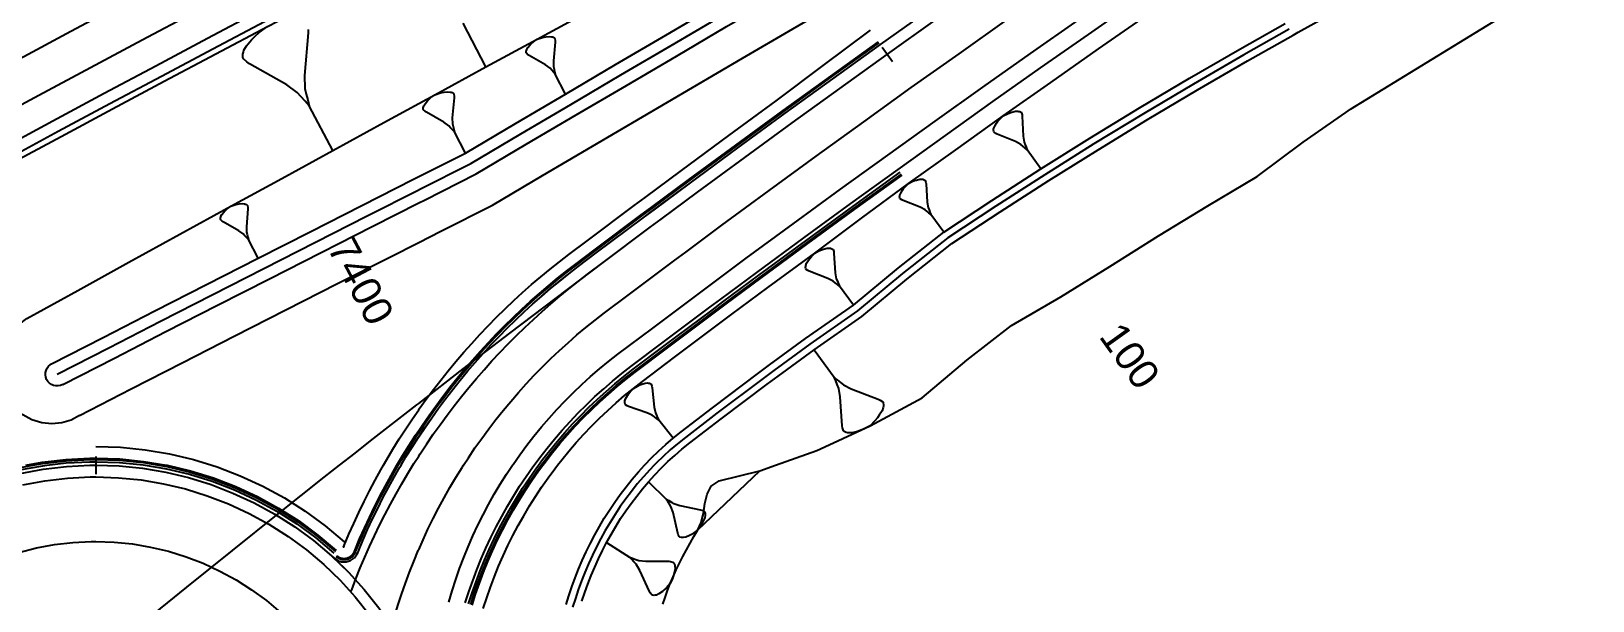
# Model space of a CAD drawing. Extents: x 387562 to 388546, y 804386 to 804945.
# Drawn here: x 388067 to 388200, y 804688.5 to 804737 of the extents above; entities that cross this region are included whole.
import ezdxf
from ezdxf.enums import TextEntityAlignment as Align

# ---------------------------------------------------------------- set-up
doc = ezdxf.new("R2010")
doc.units = 0
doc.layers.get('0').update_dxf_attribs({"linetype": 'CONTINUOUS'})
doc.styles.add('ARIAL', font='ARIAL.FON')

msp = doc.modelspace()

# ---------------------------------------------------------------- linework, layer by layer
at = {"color": 7}
for p, q in [((388086.4086, 804736.855), (388087.1128, 804737.3655)), ((388090.585, 804737.111), (388090.591, 804736.836)), ((388105.733, 804733.9247), (388103.788, 804737.6661)), ((388085.1209, 804735.3412), (388085.3325, 804735.731)), ((388085.3325, 804735.731), (388085.7617, 804736.2356)), ((388085.7617, 804736.2356), (388086.0307, 804736.5166)), ((388086.0307, 804736.5166), (388086.4086, 804736.855)), ((388090.591, 804736.836), (388090.285, 804733.1976)), ((388109.2035, 804735.4043), (388109.2981, 804735.5753)), ((388109.2981, 804735.5753), (388109.4889, 804735.7961)), ((388109.4889, 804735.7961), (388109.6085, 804735.9189)), ((388109.6085, 804735.9189), (388109.7761, 804736.0667)), ((388109.7761, 804736.0667), (388110.0882, 804736.2891)), ((388110.0882, 804736.2891), (388110.45, 804736.4153)), ((388110.45, 804736.4153), (388110.6675, 804736.4668)), ((388110.6675, 804736.4668), (388110.8368, 804736.4934)), ((388110.8368, 804736.4934), (388111.1273, 804736.5216)), ((388111.1273, 804736.5216), (388111.3215, 804736.5001)), ((388111.3215, 804736.5001), (388111.3945, 804736.4768)), ((388111.3945, 804736.4768), (388111.4676, 804736.4536)), ((388111.4676, 804736.4536), (388111.5655, 804736.3822)), ((388111.6187, 804736.0436), (388111.471, 804734.4417)), ((388111.5655, 804736.3822), (388111.5904, 804736.3341)), ((388111.5904, 804736.3341), (388111.617, 804736.1648)), ((388111.617, 804736.1648), (388111.6187, 804736.0436)), ((388085.0181, 804735.0088), (388085.0695, 804735.175)), ((388085.024, 804734.7338), (388085.0181, 804735.0088)), ((388085.0814, 804734.625), (388085.024, 804734.7338)), ((388085.0695, 804735.175), (388085.1209, 804735.3412)), ((388085.3624, 804734.356), (388085.0814, 804734.625)), ((388085.586, 804734.1958), (388085.3624, 804734.356)), ((388109.157, 804735.2582), (388109.1802, 804735.3313)), ((388109.1587, 804735.1371), (388109.157, 804735.2582)), ((388109.1836, 804735.0889), (388109.1587, 804735.1371)), ((388109.1802, 804735.3313), (388109.2035, 804735.4043)), ((388109.3064, 804734.9694), (388109.1836, 804735.0889)), ((388109.4043, 804734.898), (388109.3064, 804734.9694)), ((388110.7971, 804734.0931), (388109.4043, 804734.898)), ((388111.471, 804734.4417), (388111.4777, 804733.957)), ((388088.7618, 804732.394), (388085.586, 804734.1958)), ((388090.285, 804733.1976), (388090.309, 804732.0975)), ((388111.1889, 804733.8076), (388110.7971, 804734.0931)), ((388111.3366, 804733.6399), (388111.1889, 804733.8076)), ((388111.4844, 804733.4723), (388111.3366, 804733.6399)), ((388111.4777, 804733.957), (388111.5292, 804733.7395)), ((388111.6321, 804733.3046), (388111.4844, 804733.4723)), ((388111.5292, 804733.7395), (388111.5807, 804733.5221)), ((388111.5807, 804733.5221), (388111.6321, 804733.3046)), ((388112.5037, 804731.6198), (388111.6321, 804733.3046)), ((388089.6562, 804731.7532), (388088.7618, 804732.394)), ((388089.9945, 804731.3754), (388089.6562, 804731.7532)), ((388090.309, 804732.0975), (388090.4298, 804731.6049)), ((388090.4298, 804731.6049), (388090.5505, 804731.1123)), ((388101.3799, 804731.5571), (388101.7648, 804731.6931)), ((388101.7648, 804731.6931), (388101.9962, 804731.7488)), ((388101.9962, 804731.7488), (388102.1764, 804731.7778)), ((388102.1764, 804731.7778), (388102.4858, 804731.8092)), ((388102.4858, 804731.8092), (388102.6927, 804731.787)), ((388102.6927, 804731.787), (388102.7706, 804731.7626)), ((388102.7706, 804731.7626), (388102.8485, 804731.7381)), ((388102.8485, 804731.7381), (388102.9532, 804731.6625)), ((388102.9532, 804731.6625), (388102.9799, 804731.6114)), ((388102.9799, 804731.6114), (388103.0089, 804731.4311)), ((388090.3329, 804730.9975), (388089.9945, 804731.3754)), ((388090.6713, 804730.6197), (388090.3329, 804730.9975)), ((388090.5505, 804731.1123), (388090.6713, 804730.6197)), ((388092.6802, 804726.8116), (388090.6713, 804730.6197)), ((388100.3924, 804730.455), (388100.4168, 804730.5329)), ((388100.3947, 804730.3259), (388100.3924, 804730.455)), ((388100.4214, 804730.2748), (388100.3947, 804730.3259)), ((388100.4168, 804730.5329), (388100.4412, 804730.6108)), ((388100.5528, 804730.148), (388100.4214, 804730.2748)), ((388100.4412, 804730.6108), (388100.5413, 804730.7933)), ((388100.5413, 804730.7933), (388100.7437, 804731.0293)), ((388100.7437, 804731.0293), (388100.8705, 804731.1607)), ((388100.8705, 804731.1607), (388101.0484, 804731.3188)), ((388101.0484, 804731.3188), (388101.3799, 804731.5571)), ((388103.0112, 804731.302), (388102.8608, 804729.5951)), ((388103.0089, 804731.4311), (388103.0112, 804731.302)), ((388100.6574, 804730.0724), (388100.5528, 804730.148)), ((388102.1444, 804729.2208), (388100.6574, 804730.0724)), ((388102.563, 804728.9184), (388102.1444, 804729.2208)), ((388102.7211, 804728.7405), (388102.563, 804728.9184)), ((388102.8608, 804729.5951), (388102.87, 804729.0788)), ((388102.87, 804729.0788), (388102.9257, 804728.8474)), ((388102.8792, 804728.5625), (388102.7211, 804728.7405)), ((388103.0372, 804728.3846), (388102.8792, 804728.5625)), ((388102.9257, 804728.8474), (388102.9815, 804728.616)), ((388102.9815, 804728.616), (388103.0372, 804728.3846)), ((388103.9729, 804726.5936), (388103.0372, 804728.3846)), ((388084.5372, 804722.2292), (388084.6979, 804722.2564)), ((388084.6979, 804722.2564), (388084.9739, 804722.2866)), ((388084.9739, 804722.2866), (388085.1588, 804722.2683)), ((388085.1588, 804722.2683), (388085.2286, 804722.247)), ((388083.1145, 804721.0626), (388083.1358, 804721.1323)), ((388083.1175, 804720.9474), (388083.1145, 804721.0626)), ((388083.1417, 804720.9019), (388083.1175, 804720.9474)), ((388083.1358, 804721.1323), (388083.157, 804721.2021)), ((388083.157, 804721.2021), (388083.2451, 804721.3658)), ((388083.2451, 804721.3658), (388083.4241, 804721.5779)), ((388083.4241, 804721.5779), (388083.5363, 804721.6961)), ((388083.5363, 804721.6961), (388083.6941, 804721.8385)), ((388083.6941, 804721.8385), (388083.9883, 804722.0537)), ((388083.9883, 804722.0537), (388084.331, 804722.1778)), ((388084.331, 804722.1778), (388084.5372, 804722.2292)), ((388085.2286, 804722.247), (388085.2983, 804722.2258)), ((388085.2983, 804722.2258), (388085.3922, 804722.159)), ((388085.4467, 804721.8376), (388085.3245, 804720.3125)), ((388085.3922, 804722.159), (388085.4165, 804722.1135)), ((388085.4165, 804722.1135), (388085.4437, 804721.9528)), ((388085.4437, 804721.9528), (388085.4467, 804721.8376)), ((388083.2599, 804720.7896), (388083.1417, 804720.9019)), ((388083.3539, 804720.7229), (388083.2599, 804720.7896)), ((388084.6876, 804719.9732), (388083.3539, 804720.7229)), ((388085.0634, 804719.7062), (388084.6876, 804719.9732)), ((388085.2059, 804719.5485), (388085.0634, 804719.7062)), ((388085.3245, 804720.3125), (388085.3364, 804719.8516)), ((388085.3364, 804719.8516), (388085.3879, 804719.6454)), ((388085.3879, 804719.6454), (388085.4393, 804719.4392)), ((388085.3483, 804719.3907), (388085.2059, 804719.5485)), ((388085.4907, 804719.233), (388085.3483, 804719.3907)), ((388085.4393, 804719.4392), (388085.4907, 804719.233)), ((388086.3389, 804717.6406), (388085.4907, 804719.233))]:
    msp.add_line(p, q, dxfattribs=at)
at = {"color": 3}
for p, q in [((388139.4869, 804735.623), (388140.3589, 804734.4025)), ((388072.5, 804700.75), (388072.5, 804700)), ((388072.5, 804700), (388072.5, 804699.25))]:
    msp.add_line(p, q, dxfattribs=at)
at = {"color": 1}
for p, q in [((388149.0581, 804728.892), (388149.2249, 804729.1502)), ((388149.2249, 804729.1502), (388149.3317, 804729.2958)), ((388149.3317, 804729.2958), (388149.485, 804729.4744)), ((388149.485, 804729.4744), (388149.778, 804729.752)), ((388149.778, 804729.752), (388150.1371, 804729.9364)), ((388150.1371, 804729.9364), (388150.3564, 804730.0218)), ((388150.3564, 804730.0218), (388150.5292, 804730.0742)), ((388150.5292, 804730.0742), (388150.8281, 804730.1461)), ((388150.8281, 804730.1461), (388151.0338, 804730.1519)), ((388151.0338, 804730.1519), (388151.1134, 804730.1384)), ((388151.1134, 804730.1384), (388151.193, 804730.1248)), ((388151.193, 804730.1248), (388151.3055, 804730.0646)), ((388151.3055, 804730.0646), (388151.3385, 804730.0181)), ((388151.3385, 804730.0181), (388151.391, 804729.8453)), ((388151.391, 804729.8453), (388151.4104, 804729.7192)), ((388151.4104, 804729.7192), (388151.4902, 804728.0267)), ((388148.9572, 804728.5407), (388148.9707, 804728.6203)), ((388148.9766, 804728.4145), (388148.9572, 804728.5407)), ((388148.9707, 804728.6203), (388148.9843, 804728.6999)), ((388149.0096, 804728.368), (388148.9766, 804728.4145)), ((388148.9843, 804728.6999), (388149.0581, 804728.892)), ((388149.1552, 804728.2612), (388149.0096, 804728.368)), ((388149.2678, 804728.2011), (388149.1552, 804728.2612)), ((388150.8381, 804727.5646), (388149.2678, 804728.2011)), ((388151.4902, 804728.0267), (388151.5679, 804727.522)), ((388151.2884, 804727.324), (388150.8381, 804727.5646)), ((388151.467, 804727.1707), (388151.2884, 804727.324)), ((388151.6456, 804727.0174), (388151.467, 804727.1707)), ((388151.5679, 804727.522), (388151.6533, 804727.3027)), ((388151.8242, 804726.8641), (388151.6456, 804727.0174)), ((388151.6533, 804727.3027), (388151.7387, 804727.0834)), ((388151.7387, 804727.0834), (388151.8242, 804726.8641)), ((388152.9792, 804725.2338), (388151.8242, 804726.8641)), ((388141.3002, 804723.5582), (388141.4396, 804723.7249)), ((388141.4396, 804723.7249), (388141.7068, 804723.9847)), ((388141.7068, 804723.9847), (388142.036, 804724.1593)), ((388142.036, 804724.1593), (388142.2375, 804724.2408)), ((388142.2375, 804724.2408), (388142.3963, 804724.2913)), ((388142.3963, 804724.2913), (388142.6714, 804724.3612)), ((388142.6714, 804724.3612), (388142.8612, 804724.3691)), ((388142.8612, 804724.3691), (388142.9348, 804724.3575)), ((388142.9348, 804724.3575), (388143.0085, 804724.3459)), ((388143.0085, 804724.3459), (388143.1131, 804724.2918)), ((388143.1131, 804724.2918), (388143.1442, 804724.2492)), ((388143.1442, 804724.2492), (388143.1946, 804724.0903)), ((388143.1946, 804724.0903), (388143.2141, 804723.9741)), ((388143.2141, 804723.9741), (388143.3081, 804722.4126)), ((388140.9636, 804722.8567), (388140.9752, 804722.9303)), ((388140.983, 804722.7405), (388140.9636, 804722.8567)), ((388140.9752, 804722.9303), (388140.9867, 804723.0039)), ((388141.0141, 804722.6979), (388140.983, 804722.7405)), ((388140.9867, 804723.0039), (388141.0525, 804723.1822)), ((388141.1498, 804722.6011), (388141.0141, 804722.6979)), ((388141.0525, 804723.1822), (388141.2035, 804723.4226)), ((388141.2544, 804722.5469), (388141.1498, 804722.6011)), ((388141.2035, 804723.4226), (388141.3002, 804723.5582)), ((388142.7117, 804721.9783), (388141.2544, 804722.5469)), ((388143.3081, 804722.4126), (388143.3859, 804721.9477)), ((388143.1303, 804721.7616), (388142.7117, 804721.9783)), ((388143.297, 804721.6222), (388143.1303, 804721.7616)), ((388143.4637, 804721.4828), (388143.297, 804721.6222)), ((388143.3859, 804721.9477), (388143.4674, 804721.7463)), ((388143.6304, 804721.3434), (388143.4637, 804721.4828)), ((388143.4674, 804721.7463), (388143.5489, 804721.5449)), ((388143.5489, 804721.5449), (388143.6304, 804721.3434)), ((388144.7163, 804719.8524), (388143.6304, 804721.3434)), ((388133.7411, 804718.0725), (388134.0947, 804718.2636)), ((388134.0947, 804718.2636), (388134.3112, 804718.3533)), ((388134.3112, 804718.3533), (388134.4821, 804718.4091)), ((388134.4821, 804718.4091), (388134.7782, 804718.4869)), ((388134.7782, 804718.4869), (388134.9829, 804718.497)), ((388134.9829, 804718.497), (388135.0625, 804718.4852)), ((388135.0625, 804718.4852), (388135.142, 804718.4733)), ((388135.142, 804718.4733), (388135.2553, 804718.4158)), ((388135.2553, 804718.4158), (388135.2892, 804718.3701)), ((388135.2892, 804718.3701), (388135.345, 804718.1992)), ((388132.9492, 804716.8493), (388132.961, 804716.9288)), ((388132.961, 804716.9288), (388132.9729, 804717.0083)), ((388132.9729, 804717.0083), (388133.0422, 804717.2012)), ((388133.0422, 804717.2012), (388133.203, 804717.4617)), ((388133.203, 804717.4617), (388133.3062, 804717.6089)), ((388133.3062, 804717.6089), (388133.4551, 804717.7899)), ((388133.4551, 804717.7899), (388133.7411, 804718.0725)), ((388135.345, 804718.1992), (388135.367, 804718.074)), ((388135.367, 804718.074), (388135.4818, 804716.3906)), ((388132.9711, 804716.7241), (388132.9492, 804716.8493)), ((388133.005, 804716.6784), (388132.9711, 804716.7241)), ((388133.1522, 804716.5752), (388133.005, 804716.6784)), ((388133.2655, 804716.5177), (388133.1522, 804716.5752)), ((388134.8423, 804715.9169), (388133.2655, 804716.5177)), ((388135.2957, 804715.6868), (388134.8423, 804715.9169)), ((388135.4767, 804715.5379), (388135.2957, 804715.6868)), ((388135.4818, 804716.3906), (388135.5698, 804715.8898)), ((388135.5698, 804715.8898), (388135.6594, 804715.6732)), ((388135.6594, 804715.6732), (388135.7491, 804715.4566)), ((388135.6577, 804715.389), (388135.4767, 804715.5379)), ((388135.8387, 804715.2401), (388135.6577, 804715.389)), ((388135.7491, 804715.4566), (388135.8387, 804715.2401)), ((388137.0229, 804713.6411), (388135.8387, 804715.2401)), ((388133.6701, 804709.8235), (388135.3929, 804707.4922)), ((388118.0138, 804706.2582), (388118.2857, 804706.5462)), ((388118.2857, 804706.5462), (388118.6274, 804706.7465)), ((388118.6274, 804706.7465), (388118.8376, 804706.8422)), ((388118.8376, 804706.8422), (388119.004, 804706.903)), ((388119.004, 804706.903), (388119.2929, 804706.9898)), ((388119.2929, 804706.9898), (388119.4941, 804707.0068)), ((388119.4941, 804707.0068), (388119.5728, 804706.9978)), ((388119.5728, 804706.9978), (388119.6515, 804706.9889)), ((388119.6515, 804706.9889), (388119.7651, 804706.9361)), ((388119.7651, 804706.9361), (388119.8, 804706.8923)), ((388119.8, 804706.8923), (388119.8608, 804706.7259)), ((388119.8608, 804706.7259), (388119.8868, 804706.6034)), ((388119.8868, 804706.6034), (388120.0576, 804704.9496)), ((388135.3929, 804707.4922), (388135.6564, 804707.275)), ((388135.5231, 804707.1766), (388135.3929, 804707.4922)), ((388135.6534, 804706.8609), (388135.5231, 804707.1766)), ((388135.7837, 804706.5453), (388135.6534, 804706.8609)), ((388135.6564, 804707.275), (388135.9199, 804707.0578)), ((388135.9111, 804705.8156), (388135.7837, 804706.5453)), ((388135.9199, 804707.0578), (388136.1833, 804706.8406)), ((388136.1833, 804706.8406), (388136.8435, 804706.5047)), ((388136.8435, 804706.5047), (388139.1398, 804705.627)), ((388117.5478, 804705.3146), (388117.5568, 804705.3933)), ((388117.5738, 804705.192), (388117.5478, 804705.3146)), ((388117.5568, 804705.3933), (388117.5657, 804705.472)), ((388117.5657, 804705.472), (388117.6274, 804705.6643)), ((388117.6086, 804705.1482), (388117.5738, 804705.192)), ((388117.7571, 804705.0516), (388117.6086, 804705.1482)), ((388117.6274, 804705.6643), (388117.7768, 804705.9263)), ((388117.8707, 804704.9988), (388117.7571, 804705.0516)), ((388117.7768, 804705.9263), (388117.8734, 804706.0748)), ((388119.444, 804704.4612), (388117.8707, 804704.9988)), ((388117.8734, 804706.0748), (388118.0138, 804706.2582)), ((388136.0759, 804703.3628), (388135.9111, 804705.8156)), ((388139.1398, 804705.627), (388139.3049, 804705.543)), ((388139.3049, 804705.543), (388139.5191, 804705.3924)), ((388139.5191, 804705.3924), (388139.5684, 804705.3258)), ((388139.5828, 804705.0276), (388139.5654, 804704.9117)), ((388139.5684, 804705.3258), (388139.6002, 804705.1434)), ((388139.6002, 804705.1434), (388139.5828, 804705.0276)), ((388119.8984, 804704.2502), (388119.444, 804704.4612)), ((388120.0817, 804704.1097), (388119.8984, 804704.2502)), ((388120.0576, 804704.9496), (388120.1613, 804704.4594)), ((388120.2651, 804703.9693), (388120.0817, 804704.1097)), ((388120.1613, 804704.4594), (388120.257, 804704.2493)), ((388120.257, 804704.2493), (388120.3527, 804704.0391)), ((388120.4484, 804703.8289), (388120.2651, 804703.9693)), ((388120.3527, 804704.0391), (388120.4484, 804703.8289)), ((388121.6693, 804702.2949), (388120.4484, 804703.8289)), ((388138.8616, 804703.7738), (388138.4446, 804703.3626)), ((388139.0789, 804704.0373), (388138.8616, 804703.7738)), ((388139.2295, 804704.2515), (388139.0789, 804704.0373)), ((388139.464, 804704.6309), (388139.2295, 804704.2515)), ((388139.5654, 804704.9117), (388139.464, 804704.6309)), ((388136.1077, 804703.1804), (388136.0759, 804703.3628)), ((388136.1888, 804702.9314), (388136.1077, 804703.1804)), ((388136.238, 804702.8647), (388136.1888, 804702.9314)), ((388136.4031, 804702.7808), (388136.238, 804702.8647)), ((388136.5189, 804702.7634), (388136.4031, 804702.7808)), ((388136.6347, 804702.746), (388136.5189, 804702.7634)), ((388136.933, 804702.7604), (388136.6347, 804702.746)), ((388137.3645, 804702.8733), (388136.933, 804702.7604)), ((388137.6135, 804702.9544), (388137.3645, 804702.8733)), ((388137.9292, 804703.0847), (388137.6135, 804702.9544)), ((388138.4446, 804703.3626), (388137.9292, 804703.0847)), ((388119.5746, 804698.5953), (388121.0908, 804697.1145)), ((388123.7766, 804694.4913), (388129.0675, 804699.5246)), ((388121.2217, 804696.9019), (388121.0908, 804697.1145)), ((388121.0908, 804697.1145), (388121.3064, 804696.9885)), ((388121.3064, 804696.9885), (388121.5219, 804696.8626)), ((388121.3527, 804696.6893), (388121.2217, 804696.9019)), ((388121.4837, 804696.4768), (388121.3527, 804696.6893)), ((388121.661, 804695.965), (388121.4837, 804696.4768)), ((388121.5219, 804696.8626), (388121.7375, 804696.7367)), ((388122.067, 804694.2142), (388121.661, 804695.965)), ((388121.7375, 804696.7367), (388122.2533, 804696.5715)), ((388122.2533, 804696.5715), (388124.0133, 804696.2069)), ((388124.0133, 804696.2069), (388124.1422, 804696.1656)), ((388124.1422, 804696.1656), (388124.3145, 804696.082)), ((388124.3145, 804696.082), (388124.3578, 804696.0397)), ((388124.3578, 804696.0397), (388124.4021, 804695.9117)), ((388124.4041, 804695.7405), (388124.3638, 804695.5259)), ((388124.4021, 804695.9117), (388124.4031, 804695.8261)), ((388124.4031, 804695.8261), (388124.4041, 804695.7405)), ((388123.7766, 804694.4913), (388123.4371, 804694.2304)), ((388124.0294, 804694.8368), (388123.7766, 804694.4913)), ((388124.1553, 804695.0524), (388124.0294, 804694.8368)), ((388124.2389, 804695.2247), (388124.1553, 804695.0524)), ((388124.3638, 804695.5259), (388124.2389, 804695.2247)), ((388116.008, 804693.4199), (388117.963, 804692.1569)), ((388122.1114, 804694.0863), (388122.067, 804694.2142)), ((388122.199, 804693.916), (388122.1114, 804694.0863)), ((388122.2423, 804693.8737), (388122.199, 804693.916)), ((388122.3713, 804693.8324), (388122.2423, 804693.8737)), ((388122.4569, 804693.8334), (388122.3713, 804693.8324)), ((388122.5425, 804693.8344), (388122.4569, 804693.8334)), ((388122.7561, 804693.8798), (388122.5425, 804693.8344)), ((388123.0543, 804694.0117), (388122.7561, 804693.8798)), ((388123.2245, 804694.0994), (388123.0543, 804694.0117)), ((388123.4371, 804694.2304), (388123.2245, 804694.0994)), ((388117.963, 804692.1569), (388118.2225, 804692.0684)), ((388118.1503, 804691.9567), (388117.963, 804692.1569)), ((388118.3377, 804691.7565), (388118.1503, 804691.9567)), ((388118.2225, 804692.0684), (388118.482, 804691.9799)), ((388118.525, 804691.5563), (388118.3377, 804691.7565)), ((388118.482, 804691.9799), (388118.7415, 804691.8914)), ((388118.7415, 804691.8914), (388119.3327, 804691.8261)), ((388119.3327, 804691.8261), (388121.3065, 804691.8177)), ((388121.3065, 804691.8177), (388121.4543, 804691.8013)), ((388121.4543, 804691.8013), (388121.658, 804691.7489)), ((388121.658, 804691.7489), (388121.7139, 804691.7129)), ((388121.7139, 804691.7129), (388121.7895, 804691.5848)), ((388118.8275, 804691.0441), (388118.525, 804691.5563)), ((388119.6465, 804689.2483), (388118.8275, 804691.0441)), ((388121.6229, 804690.3466), (388121.4261, 804689.9195)), ((388121.7114, 804690.6061), (388121.6229, 804690.3466)), ((388121.7638, 804690.8097), (388121.7114, 804690.6061)), ((388121.8325, 804691.1612), (388121.7638, 804690.8097)), ((388121.7895, 804691.5848), (388121.8093, 804691.4929)), ((388121.8093, 804691.4929), (388121.829, 804691.4009)), ((388121.829, 804691.4009), (388121.8325, 804691.1612)), ((388119.7222, 804689.1202), (388119.6465, 804689.2483)), ((388119.8537, 804688.9561), (388119.7222, 804689.1202)), ((388120.4612, 804689.0386), (388120.2412, 804688.9432)), ((388120.7533, 804689.2457), (388120.4612, 804689.0386)), ((388120.9174, 804689.3772), (388120.7533, 804689.2457)), ((388121.1176, 804689.5646), (388120.9174, 804689.3772)), ((388121.4261, 804689.9195), (388121.1176, 804689.5646)), ((388119.9095, 804688.92), (388119.8537, 804688.9561)), ((388120.0573, 804688.9037), (388119.9095, 804688.92)), ((388120.1493, 804688.9235), (388120.0573, 804688.9037)), ((388120.2412, 804688.9432), (388120.1493, 804688.9235))]:
    msp.add_line(p, q, dxfattribs=at)
at = {"color": 7, "linetype": 'CONTINUOUS'}
for points in [[(388100, 804730.8051), (388101.3799, 804731.5571), (388105.733, 804733.9247), (388110.0882, 804736.2891), (388114.4453, 804738.6506), (388118.8046, 804741.0089), (388123.1658, 804743.3642), (388127.5292, 804745.7164), (388131.8946, 804748.0656), (388136.2065, 804750.5227), (388140.5209, 804752.977), (388144.8379, 804755.4284), (388149.1575, 804757.8771), (388153.4797, 804760.323), (388157.8046, 804762.766), (388162.1321, 804765.2063), (388166.4623, 804767.6439), (388170.7952, 804770.0786)], [(388100, 804724.5821), (388103.9729, 804726.5936), (388108.237, 804729.1081), (388112.5037, 804731.6198), (388116.7731, 804734.1288), (388121.0451, 804736.6351), (388125.3198, 804739.1386), (388129.5971, 804741.6395), (388133.8772, 804744.1376), (388138.1114, 804746.7297), (388142.3486, 804749.3193), (388146.5891, 804751.9064), (388150.8327, 804754.491), (388155.0794, 804757.0731), (388159.3293, 804759.6527), (388163.5825, 804762.2298), (388167.8389, 804764.8044), (388172.0985, 804767.3765)], [(388100, 804723.4613), (388100.027, 804723.475), (388104.4359, 804725.7073), (388108.6983, 804728.2208), (388112.9632, 804730.7316), (388117.2308, 804733.2397), (388121.501, 804735.7451), (388125.7739, 804738.2477), (388130.0495, 804740.7476), (388134.3278, 804743.2448), (388138.5602, 804745.8361), (388142.7957, 804748.4248), (388147.0343, 804751.011), (388151.2761, 804753.5947), (388155.521, 804756.1759), (388159.7692, 804758.7546), (388164.0205, 804761.3308), (388168.2751, 804763.9046), (388172.5329, 804766.4758)], [(388034.4975, 804717.3831), (388035.3209, 804717.8411), (388039.6872, 804720.2629), (388044.0584, 804722.676), (388048.4344, 804725.0804), (388052.8151, 804727.476), (388057.2007, 804729.8628), (388061.591, 804732.2409), (388065.9861, 804734.6101), (388070.3859, 804736.9706), (388074.7904, 804739.3223), (388079.1996, 804741.6651), (388083.6135, 804743.9992), (388088.032, 804746.3244), (388092.4552, 804748.6407), (388096.883, 804750.9482), (388100, 804752.5647)], [(388037.8766, 804715.2572), (388041.3818, 804717.2005), (388045.7469, 804719.6102), (388050.1167, 804722.0112), (388054.4913, 804724.4035), (388058.8707, 804726.7869), (388063.2549, 804729.1617), (388067.6438, 804731.5276), (388072.0374, 804733.8848), (388076.4358, 804736.2331), (388080.8388, 804738.5727), (388085.2465, 804740.9035), (388089.6588, 804743.2254), (388094.0758, 804745.5385), (388098.4974, 804747.8428), (388100, 804748.622)], [(388100, 804700.7692), (388100.1317, 804700.9762), (388100.6825, 804701.8108), (388101.2472, 804702.6361), (388101.8255, 804703.4519), (388102.4174, 804704.2579), (388103.0226, 804705.054), (388103.641, 804705.8399), (388104.2723, 804706.6153), (388104.9166, 804707.3801), (388105.5735, 804708.1341), (388106.2428, 804708.877), (388106.9245, 804709.6087), (388107.6182, 804710.3289), (388108.3239, 804711.0374), (388109.0412, 804711.7341), (388109.7701, 804712.4187), (388110.5103, 804713.0911), (388111.2616, 804713.7511), (388112.0238, 804714.3984), (388112.7966, 804715.033), (388113.58, 804715.6545), (388114.3736, 804716.263), (388115.7255, 804717.2803), (388119.7287, 804720.276), (388120.654, 804720.9648), (388123.7439, 804723.2556), (388127.771, 804726.2191), (388131.8099, 804729.1665), (388135.8605, 804732.0978), (388139.9229, 804735.0128), (388143.9969, 804737.9115)], [(388103.8183, 804700), (388104.2331, 804700.641), (388104.7931, 804701.4695), (388105.3695, 804702.2866), (388105.9622, 804703.0921), (388106.5708, 804703.8855), (388107.1952, 804704.6666), (388107.8351, 804705.435), (388108.4902, 804706.1905), (388109.1603, 804706.9328), (388109.8451, 804707.6615), (388110.5444, 804708.3763), (388111.2578, 804709.0771), (388111.9851, 804709.7634), (388112.7259, 804710.435), (388113.4801, 804711.0917), (388114.2472, 804711.7332), (388115.027, 804712.3592), (388115.8191, 804712.9695), (388117.828, 804714.4822), (388121.8201, 804717.4695), (388122.7428, 804718.1564), (388125.824, 804720.4408), (388129.8398, 804723.396), (388133.8674, 804726.3352), (388137.9067, 804729.2582), (388141.9577, 804732.165), (388146.0203, 804735.0557), (388150.0944, 804737.93)], [(388107.9886, 804700), (388108.0369, 804700.0729), (388108.6105, 804700.892), (388109.2044, 804701.6965), (388109.8182, 804702.4859), (388110.4515, 804703.2598), (388111.104, 804704.0175), (388111.7753, 804704.7588), (388112.4648, 804705.483), (388113.1722, 804706.1897), (388113.8971, 804706.8785), (388114.639, 804707.549), (388115.3974, 804708.2008), (388116.1719, 804708.8334), (388116.9619, 804709.4464), (388119.9306, 804711.6841), (388123.9114, 804714.663), (388124.8315, 804715.348), (388127.9041, 804717.626), (388131.9087, 804720.5729), (388135.9249, 804723.5038), (388139.9529, 804726.4186), (388143.9925, 804729.3173), (388148.0437, 804732.1998), (388152.1064, 804735.0661), (388156.1805, 804737.9161)], [(388174.1494, 804737.1333), (388170.2665, 804734.9452), (388165.9849, 804732.4691), (388161.734, 804729.9433), (388157.5143, 804727.3682), (388153.3261, 804724.7442), (388149.1699, 804722.0715), (388145.0696, 804719.3674), (388141.2184, 804716.3202), (388137.38, 804713.159), (388133.3135, 804710.306), (388130.2479, 804708.0656), (388129.3322, 804707.3887), (388125.3893, 804704.4196), (388122.7314, 804702.374), (388122.0429, 804701.8255), (388121.4272, 804701.3002), (388120.8293, 804700.7556), (388120.2494, 804700.1925), (388120.0633, 804700)], [(388100, 804702.9589), (388100.2894, 804703.3923), (388100.8618, 804704.2186), (388101.4484, 804705.0349), (388102.0489, 804705.8409), (388102.6633, 804706.6365), (388103.2913, 804707.4213), (388103.9328, 804708.1952), (388104.5875, 804708.9579), (388105.2552, 804709.7093), (388105.9358, 804710.449), (388106.6291, 804711.1769), (388107.3347, 804711.8927), (388108.0527, 804712.5962), (388108.7826, 804713.2872), (388109.5244, 804713.9656), (388110.2777, 804714.6311), (388111.0424, 804715.2835), (388111.8183, 804715.9226), (388112.605, 804716.5482), (388113.4011, 804717.1592), (388114.9439, 804718.3204), (388118.9513, 804721.3192), (388119.8776, 804722.0087), (388122.9707, 804724.3019), (388127.002, 804727.2685), (388131.0451, 804730.219), (388135.1, 804733.1533), (388139.1665, 804736.0713)], [(388100, 804702.7788), (388100.3721, 804703.3361), (388100.9435, 804704.1609), (388101.5291, 804704.9758), (388102.1286, 804705.7805), (388102.7419, 804706.5747), (388103.3689, 804707.3582), (388104.0092, 804708.1307), (388104.6628, 804708.8922), (388105.3294, 804709.6422), (388106.0088, 804710.3807), (388106.7009, 804711.1073), (388107.4053, 804711.8218), (388108.122, 804712.5242), (388108.8507, 804713.214), (388109.5912, 804713.8912), (388110.3433, 804714.5556), (388111.1067, 804715.2068), (388111.8812, 804715.8448), (388112.6666, 804716.4694), (388113.4618, 804717.0797), (388115.004, 804718.2404), (388119.0111, 804721.239), (388119.9372, 804721.9285), (388123.0301, 804724.2215), (388127.0611, 804727.1879), (388131.1039, 804730.1381), (388135.1584, 804733.0721), (388139.2247, 804735.9899)], [(388066.6277, 804712.5004), (388070.965, 804714.8934), (388075.3042, 804717.2833), (388079.6453, 804719.67), (388083.9883, 804722.0537), (388088.3333, 804724.4342), (388092.6802, 804726.8116), (388097.029, 804729.1859), (388100, 804730.8051)], [(388068.7272, 804708.6336), (388073.128, 804710.8904), (388077.5303, 804713.1439), (388081.9339, 804715.3939), (388086.3389, 804717.6406), (388090.7452, 804719.8839), (388095.153, 804722.1238), (388099.5622, 804724.3604), (388100, 804724.5821)], [(388110.4401, 804700), (388110.7109, 804700.3667), (388111.3174, 804701.1464), (388111.9431, 804701.9106), (388112.5878, 804702.6589), (388113.2509, 804703.3909), (388113.9322, 804704.1061), (388114.6311, 804704.804), (388115.3473, 804705.4843), (388116.0802, 804706.1464), (388116.8294, 804706.79), (388117.5945, 804707.4147), (388118.3787, 804708.0228), (388121.1261, 804710.0932), (388125.1005, 804713.0674), (388126.0191, 804713.7513), (388129.0868, 804716.0256), (388133.0849, 804718.9678), (388137.0948, 804721.894), (388141.1163, 804724.8041)], [(388110.5768, 804700), (388110.7986, 804700.3003), (388111.4034, 804701.0777), (388112.0274, 804701.8398), (388112.6702, 804702.5861), (388113.3315, 804703.3161), (388114.0109, 804704.0293), (388114.7079, 804704.7252), (388115.422, 804705.4036), (388116.1529, 804706.0639), (388116.9001, 804706.7057), (388117.663, 804707.3286), (388118.4458, 804707.9357), (388121.1921, 804710.0053), (388125.1662, 804712.9792), (388126.0848, 804713.663), (388129.1522, 804715.9371), (388133.15, 804718.8791), (388137.1595, 804721.805), (388141.1806, 804724.7149)], [(388069.2043, 804707.7547), (388073.6034, 804710.0107), (388078.0039, 804712.2632), (388082.4058, 804714.5123), (388086.809, 804716.758), (388091.2136, 804719.0004), (388095.6196, 804721.2394), (388100, 804723.4613)], [(388098.1492, 804700), (388098.6587, 804700.8561), (388099.1877, 804701.7108), (388099.7313, 804702.5563), (388100, 804702.9589)], [(388098.2655, 804700), (388098.7442, 804700.8042), (388099.2722, 804701.6575), (388099.8149, 804702.5015), (388100, 804702.7788)], [(388072.5, 804701.6), (388074.6051, 804701.5298), (388076.7009, 804701.3195), (388078.778, 804700.9701), (388080.8271, 804700.4831), (388082.3888, 804700)], [(388065.9498, 804699.7781), (388067.1476, 804700)], [(388066.5441, 804700), (388067.9317, 804700.2571), (388069.9575, 804700.4942), (388071.9946, 804700.5958), (388072.5, 804700.6)], [(388067.1476, 804700), (388067.9481, 804700.1483), (388069.9666, 804700.3846), (388071.9964, 804700.4858), (388072.5, 804700.49)], [(388072.5, 804700.6), (388074.5385, 804700.532), (388076.5679, 804700.3284), (388078.5201, 804700)], [(388072.5, 804700.49), (388074.5312, 804700.4223), (388076.5533, 804700.2194), (388077.8574, 804700)], [(388077.8574, 804700), (388078.5574, 804699.8822), (388080.5346, 804699.4123), (388082.4762, 804698.8117), (388084.3734, 804698.0831), (388086.2178, 804697.2298), (388088.0013, 804696.2555), (388089.7159, 804695.1645), (388091.3541, 804693.9617), (388092.9085, 804692.6525)], [(388078.5201, 804700), (388078.5793, 804699.99), (388080.5636, 804699.5184), (388082.5122, 804698.9157), (388084.4162, 804698.1845), (388086.2673, 804697.328), (388088.0572, 804696.3502), (388089.7781, 804695.2553), (388091.4221, 804694.0482), (388092.9821, 804692.7342)], [(388082.3888, 804700), (388082.8394, 804699.8606), (388084.8056, 804699.1055), (388086.7172, 804698.2211), (388088.5656, 804697.2113), (388090.3427, 804696.0806), (388092.0405, 804694.834), (388093.6515, 804693.4771)], [(388092.9365, 804692.2363), (388093.0049, 804692.1786), (388093.0733, 804692.13), (388093.1453, 804692.087), (388093.2206, 804692.0499), (388093.2986, 804692.0189), (388093.3788, 804691.9943), (388093.4607, 804691.9762), (388093.5438, 804691.9646), (388093.6275, 804691.9598), (388093.7114, 804691.9616), (388093.7949, 804691.9702), (388093.8774, 804691.9854), (388093.9584, 804692.0071), (388094.0374, 804692.0353), (388094.114, 804692.0696), (388094.1875, 804692.11), (388094.2576, 804692.1562), (388094.3238, 804692.2077), (388094.3856, 804692.2644), (388094.4427, 804692.3259), (388094.4947, 804692.3917), (388094.5413, 804692.4615), (388094.5822, 804692.5348), (388094.617, 804692.6111), (388094.6748, 804692.7519), (388095.0646, 804693.6766), (388095.4703, 804694.5944), (388095.8918, 804695.505), (388096.3289, 804696.4083), (388096.7815, 804697.3038), (388097.2494, 804698.1915), (388097.7327, 804699.0709), (388098.231, 804699.9419), (388098.2655, 804700)], [(388093.0041, 804692.3099), (388093.066, 804692.2577), (388093.1279, 804692.2137), (388093.1931, 804692.1748), (388093.2612, 804692.1413), (388093.3317, 804692.1133), (388093.4043, 804692.091), (388093.4784, 804692.0746), (388093.5535, 804692.0642), (388093.6293, 804692.0598), (388093.7052, 804692.0615), (388093.7807, 804692.0692), (388093.8553, 804692.0829), (388093.9287, 804692.1026), (388094.0002, 804692.1281), (388094.0694, 804692.1592), (388094.1359, 804692.1957), (388094.1993, 804692.2374), (388094.2592, 804692.2841), (388094.3151, 804692.3354), (388094.3668, 804692.391), (388094.4138, 804692.4505), (388094.456, 804692.5137), (388094.493, 804692.5799), (388094.5245, 804692.649), (388094.5823, 804692.79), (388094.9728, 804693.7162), (388095.3792, 804694.6356), (388095.8014, 804695.5478), (388096.2392, 804696.4526), (388096.6926, 804697.3497), (388097.1614, 804698.2389), (388097.6454, 804699.1198), (388098.1446, 804699.9923), (388098.1492, 804700)], [(388094.2266, 804689.2082), (388094.294, 804689.3891), (388094.6525, 804690.3226), (388095.0266, 804691.25), (388095.416, 804692.171), (388095.8207, 804693.0855), (388096.2406, 804693.993), (388096.6756, 804694.8934), (388097.1256, 804695.7865), (388097.5903, 804696.6719), (388098.0697, 804697.5495), (388098.5637, 804698.4189), (388099.0722, 804699.28), (388099.5136, 804700)], [(388099.5136, 804700), (388099.5949, 804700.1325), (388100, 804700.7692)], [(388100, 804692.8005), (388100.3713, 804693.6446), (388100.7921, 804694.5517), (388101.231, 804695.4503), (388101.6877, 804696.3398), (388102.1622, 804697.2201), (388102.6542, 804698.0907), (388103.1635, 804698.9513), (388103.6898, 804699.8015), (388103.8183, 804700)], [(388102.5723, 804688.3402), (388102.8543, 804689.2996), (388103.1602, 804690.2516), (388103.4898, 804691.1957), (388103.8429, 804692.1313), (388104.2192, 804693.0577), (388104.6187, 804693.9745), (388105.0409, 804694.881), (388105.4856, 804695.7766), (388105.9526, 804696.6608), (388106.4415, 804697.5331), (388106.9521, 804698.3929), (388107.484, 804699.2397), (388107.9886, 804700)], [(388104.436, 804688.123), (388104.7383, 804689.0634), (388105.0641, 804689.9958), (388105.413, 804690.9198), (388105.785, 804691.8349), (388106.1797, 804692.7403), (388106.5969, 804693.6356), (388107.0364, 804694.5201), (388107.4979, 804695.3934), (388107.981, 804696.2549), (388108.4855, 804697.1041), (388109.0111, 804697.9404), (388109.5574, 804698.7632), (388110.1242, 804699.5722), (388110.4401, 804700)], [(388104.5411, 804688.0907), (388104.8426, 804689.0284), (388105.1675, 804689.9582), (388105.5155, 804690.8797), (388105.8864, 804691.7922), (388106.28, 804692.6951), (388106.6961, 804693.5878), (388107.1343, 804694.47), (388107.5945, 804695.3408), (388108.0763, 804696.1999), (388108.5794, 804697.0467), (388109.1035, 804697.8807), (388109.6483, 804698.7013), (388110.2135, 804699.508), (388110.5768, 804700)], [(388120.0633, 804700), (388119.688, 804699.6118), (388119.1454, 804699.0145), (388118.6218, 804698.4015), (388118.1175, 804697.7737), (388117.6327, 804697.1319), (388117.1675, 804696.4772), (388116.722, 804695.8104), (388116.2962, 804695.1322), (388115.8903, 804694.4437), (388115.504, 804693.7455), (388115.1375, 804693.0385), (388114.7904, 804692.3235), (388114.4628, 804691.6011), (388114.1544, 804690.8721), (388113.8649, 804690.1372), (388113.5942, 804689.3971), (388113.342, 804688.6522), (388113.108, 804687.9033)], [(388066.2699, 804698.3229), (388068.1705, 804698.675), (388070.0904, 804698.8997), (388072.021, 804698.996), (388072.5, 804699)], [(388072.5, 804699), (388074.4319, 804698.9356), (388076.3552, 804698.7426), (388078.2614, 804698.4219), (388080.142, 804697.975), (388081.9886, 804697.4038), (388083.7931, 804696.7108), (388085.5474, 804695.8991), (388087.2438, 804694.9724), (388088.8746, 804693.9347), (388090.4327, 804692.7907), (388091.9111, 804691.5455), (388093.3033, 804690.2045), (388094.6031, 804688.7738), (388095.8046, 804687.2596), (388096.9027, 804685.6688), (388097.8923, 804684.0083), (388098.7691, 804682.2856), (388099.5291, 804680.5084), (388100, 804679.1664)], [(388065.9337, 804692.564), (388067.4515, 804692.9513), (388068.9916, 804693.2366), (388070.5474, 804693.4187), (388072.1118, 804693.4968), (388072.5, 804693.5)], [(388072.5, 804693.5), (388074.0655, 804693.4478), (388075.6241, 804693.2914), (388077.1687, 804693.0316), (388078.6927, 804692.6694), (388080.1891, 804692.2065), (388081.6513, 804691.6449), (388083.0729, 804690.9872), (388084.4476, 804690.2363), (388085.7691, 804689.3954), (388087.0317, 804688.4684), (388088.2297, 804687.4593)], [(388097.3649, 804684.9243), (388097.4218, 804685.1545), (388097.6734, 804686.1223), (388097.9443, 804687.0849), (388098.2344, 804688.0419), (388098.5436, 804688.9928), (388098.8718, 804689.9375), (388099.2188, 804690.8753), (388099.5845, 804691.806), (388099.9687, 804692.7293), (388100, 804692.8005)]]:
    msp.add_lwpolyline(points, dxfattribs=at)
at = {"color": 1, "linetype": 'CONTINUOUS'}
for points in [[(388100, 804722.3401), (388100.4918, 804722.5896), (388104.8989, 804724.8209), (388109.1595, 804727.3336), (388113.4227, 804729.8435), (388117.6885, 804732.3506), (388121.957, 804734.8551), (388126.2281, 804737.3568), (388130.5019, 804739.8558), (388134.7783, 804742.3521), (388139.0089, 804744.9424), (388143.2427, 804747.5303), (388147.4795, 804750.1156), (388151.7195, 804752.6984), (388155.9627, 804755.2787), (388160.209, 804757.8566), (388164.4586, 804760.4319), (388168.7113, 804763.0047), (388172.9674, 804765.5751)], [(388100, 804718.9766), (388101.8863, 804719.9333), (388106.288, 804722.1619), (388110.5433, 804724.6718), (388114.8012, 804727.1789), (388119.0617, 804729.6833), (388123.3248, 804732.185), (388127.5905, 804734.684), (388131.859, 804737.1803), (388136.1301, 804739.6739), (388140.3553, 804742.2615), (388144.5837, 804744.8467), (388148.8152, 804747.4293), (388153.0498, 804750.0095), (388157.2876, 804752.5871), (388161.5285, 804755.1623), (388165.7727, 804757.735), (388170.0201, 804760.3052), (388174.2707, 804762.873)], [(388038.1312, 804711.9664), (388038.4794, 804712.1601), (388042.8344, 804714.5756), (388047.1941, 804716.9824), (388051.799, 804718.9421), (388056.1675, 804721.3309), (388060.5408, 804723.7111), (388064.9188, 804726.0825), (388069.3015, 804728.4451), (388073.689, 804730.7989), (388078.0812, 804733.144), (388082.478, 804735.4803), (388086.8795, 804737.8078), (388091.2856, 804740.1265), (388095.6964, 804742.4363), (388100, 804744.6791)], [(388056.407, 804720.892), (388060.7794, 804723.2717), (388065.1565, 804725.6426), (388069.5384, 804728.0047), (388073.9249, 804730.3581), (388078.3162, 804732.7027), (388082.7122, 804735.0385), (388087.1128, 804737.3655), (388091.5181, 804739.6838), (388095.9279, 804741.9932), (388100, 804744.1153)], [(388130.4037, 804700), (388133.9089, 804701.2471), (388134.9611, 804701.7285), (388138.4446, 804703.3626), (388142.8851, 804705.7256), (388146.6995, 804708.9354), (388150.5046, 804711.9045), (388154.6832, 804714.3556), (388158.8651, 804716.9265), (388163.0165, 804719.5362), (388167.2004, 804722.0957), (388171.4223, 804724.5961), (388175.3473, 804727.5252), (388178.9589, 804730.0549), (388179.3585, 804730.3303), (388183.5316, 804732.8958), (388187.7143, 804735.4439), (388191.8947, 804737.9926), (388196.0787, 804740.5332), (388200, 804742.9557)], [(388111.8318, 804700), (388112.1849, 804700.4539), (388112.7931, 804701.1967), (388113.4196, 804701.924), (388114.0642, 804702.6354), (388114.7263, 804703.3305), (388115.4056, 804704.0089), (388116.1016, 804704.67), (388116.8139, 804705.3135), (388117.5421, 804705.939), (388118.2857, 804706.5462), (388119.0562, 804707.1436), (388121.7929, 804709.2059), (388125.7638, 804712.1773), (388126.6816, 804712.8606), (388129.7465, 804715.1329), (388133.7411, 804718.0725), (388137.7179, 804721.0365), (388141.7068, 804723.9847), (388145.7367, 804726.8764), (388149.778, 804729.752), (388153.8309, 804732.6113), (388157.8952, 804735.4544), (388161.9708, 804738.2813)], [(388120.9119, 804700), (388121.2259, 804700.3054), (388121.8124, 804700.8402), (388122.4166, 804701.356), (388123.0976, 804701.8987), (388125.7498, 804703.9399), (388129.6907, 804706.9076), (388130.6059, 804707.5842), (388133.6701, 804709.8235), (388137.7371, 804712.6768), (388141.576, 804715.8384), (388145.4228, 804718.8824), (388149.5188, 804721.5834), (388153.673, 804724.2547), (388157.8592, 804726.8773), (388162.077, 804729.451), (388166.3259, 804731.9754), (388170.6055, 804734.4502), (388174.4866, 804736.637), (388174.9151, 804736.8754), (388179.2343, 804739.2804)], [(388100, 804704.7306), (388100.0447, 804704.7951), (388100.6414, 804705.6254), (388101.2522, 804706.4453), (388101.8772, 804707.2545), (388102.5159, 804708.0528), (388103.1684, 804708.84), (388103.8343, 804709.6158), (388104.5135, 804710.38), (388105.2058, 804711.1324), (388105.9109, 804711.8728), (388106.6287, 804712.6008), (388107.3589, 804713.3164), (388108.1014, 804714.0193), (388108.8559, 804714.7093), (388109.6222, 804715.3862), (388110.4, 804716.0498), (388111.1891, 804716.6999), (388111.9894, 804717.3362), (388112.7948, 804717.9545), (388114.3432, 804719.1198), (388118.3538, 804722.121), (388119.2808, 804722.8111), (388122.3764, 804725.1061), (388126.4109, 804728.0751), (388130.4572, 804731.0279), (388134.4572, 804734.0453), (388138.4695, 804737.0469)], [(388119.2315, 804700), (388119.2694, 804700.0417), (388119.8417, 804700.6326), (388120.4327, 804701.2058), (388121.042, 804701.7602), (388121.6693, 804702.2949), (388122.3652, 804702.8493), (388125.0289, 804704.8993), (388128.9737, 804707.8698), (388129.8898, 804708.5471), (388132.9569, 804710.7886), (388137.0229, 804713.6411), (388140.8608, 804716.802), (388144.7163, 804719.8524), (388148.8211, 804722.5597), (388152.9792, 804725.2338), (388157.1694, 804727.8592), (388161.3911, 804730.4356), (388165.644, 804732.9628), (388169.9275, 804735.4403), (388173.8122, 804737.6295)], [(388100, 804702.4186), (388100.5374, 804703.2236), (388101.1069, 804704.0456), (388101.6905, 804704.8577), (388102.288, 804705.6596), (388102.8992, 804706.4511), (388103.524, 804707.2319), (388104.1621, 804708.0018), (388104.8134, 804708.7606), (388105.4777, 804709.5081), (388106.1548, 804710.244), (388106.8445, 804710.9681), (388107.5466, 804711.6802), (388108.2608, 804712.3801), (388108.987, 804713.0676), (388109.7249, 804713.7425), (388110.4744, 804714.4045), (388111.2352, 804715.0536), (388112.007, 804715.6894), (388112.7897, 804716.3118), (388113.583, 804716.9206), (388115.1241, 804718.0805), (388119.1306, 804721.0786), (388120.0566, 804721.768), (388123.149, 804724.0606), (388127.1793, 804727.0265), (388131.2214, 804729.9763), (388135.2753, 804732.9099), (388139.3409, 804735.8272)], [(388110.2039, 804700), (388110.5595, 804700.4815), (388111.1689, 804701.2649), (388111.7976, 804702.0328), (388112.4454, 804702.7847), (388113.1117, 804703.5202), (388113.7963, 804704.2389), (388114.4986, 804704.9402), (388115.2181, 804705.6237), (388115.9546, 804706.289), (388116.7075, 804706.9357), (388117.4762, 804707.5634), (388118.2627, 804708.1733), (388121.0119, 804710.2451), (388124.987, 804713.2197), (388125.9057, 804713.9037), (388128.9739, 804716.1784), (388132.9726, 804719.121), (388136.9831, 804722.0477), (388141.0052, 804724.9583)], [(388069.6815, 804706.8759), (388074.0788, 804709.1309), (388078.4776, 804711.3824), (388082.8776, 804713.6306), (388087.2791, 804715.8754), (388091.6819, 804718.1168), (388096.0862, 804720.3549), (388100, 804722.3401)], [(388071.1129, 804704.2395), (388075.505, 804706.4916), (388079.8985, 804708.7403), (388084.2933, 804710.9856), (388088.6894, 804713.2276), (388093.087, 804715.4662), (388097.4859, 804717.7014), (388100, 804718.9766)], [(388069.681, 804706.8761), (388069.4968, 804706.7988), (388069.301, 804706.7597), (388069.1014, 804706.7603), (388068.9058, 804706.8005), (388068.7221, 804706.8788), (388068.5576, 804706.992), (388068.4189, 804707.1356), (388068.3115, 804707.3039), (388068.2397, 804707.4902), (388068.2063, 804707.6871), (388068.2127, 804707.8866), (388068.2586, 804708.0809), (388068.3422, 804708.2623), (388068.4602, 804708.4234), (388068.6078, 804708.5578), (388068.727, 804708.6339)], [(388096.9969, 804700), (388097.2809, 804700.4964), (388097.8039, 804701.3749), (388098.3419, 804702.2443), (388098.8948, 804703.1043), (388099.4625, 804703.9547), (388100, 804704.7306)], [(388098.4983, 804700), (388098.9152, 804700.7004), (388099.4414, 804701.5508), (388099.9822, 804702.3919), (388100, 804702.4186)], [(388065.9906, 804699.5925), (388067.9765, 804699.9604), (388068.3145, 804700)], [(388068.3145, 804700), (388069.9824, 804700.1952), (388071.9995, 804700.2959), (388072.5, 804700.3)], [(388072.5, 804700.3), (388074.5185, 804700.2327), (388076.528, 804700.0311), (388076.7127, 804700)], [(388076.7127, 804700), (388078.5197, 804699.696), (388080.4846, 804699.229), (388082.414, 804698.6322), (388084.2994, 804697.9081), (388086.1323, 804697.0601), (388087.9047, 804696.0919), (388089.6087, 804695.0077), (388091.2366, 804693.8124), (388092.7813, 804692.5113)], [(388092.8011, 804692.089), (388092.8826, 804692.0203), (388092.964, 804691.9624), (388093.0498, 804691.9113), (388093.1394, 804691.8671), (388093.2323, 804691.8302), (388093.3277, 804691.8009), (388093.4253, 804691.7793), (388093.5242, 804691.7656), (388093.624, 804691.7598), (388093.7238, 804691.762), (388093.8232, 804691.7722), (388093.9214, 804691.7903), (388094.0179, 804691.8162), (388094.112, 804691.8497), (388094.2031, 804691.8906), (388094.2907, 804691.9387), (388094.3742, 804691.9936), (388094.4529, 804692.055), (388094.5266, 804692.1225), (388094.5946, 804692.1957), (388094.6565, 804692.2741), (388094.712, 804692.3572), (388094.7606, 804692.4444), (388094.8021, 804692.5353), (388094.8026, 804692.5364), (388094.8597, 804692.6758), (388095.2482, 804693.5973), (388095.6525, 804694.5119), (388096.0725, 804695.4194), (388096.5081, 804696.3196), (388096.9592, 804697.2121), (388097.4256, 804698.0967), (388097.9071, 804698.9731), (388098.4037, 804699.8411), (388098.4983, 804700)], [(388093.6808, 804693.0462), (388093.6775, 804693.049), (388093.6742, 804693.0513), (388093.6707, 804693.0534), (388093.667, 804693.0552), (388093.6632, 804693.0567), (388093.6593, 804693.0579), (388093.6553, 804693.0588), (388093.6513, 804693.0594), (388093.6472, 804693.0596), (388093.6431, 804693.0595), (388093.6391, 804693.0591), (388093.6351, 804693.0584), (388093.6311, 804693.0573), (388093.6273, 804693.0559), (388093.6236, 804693.0543), (388093.62, 804693.0523), (388093.6166, 804693.0501), (388093.6134, 804693.0476), (388093.6104, 804693.0448), (388093.6076, 804693.0418), (388093.605, 804693.0386), (388093.6028, 804693.0352), (388093.6008, 804693.0317), (388093.5991, 804693.028), (388093.6575, 804693.1705), (388094.0547, 804694.1126), (388094.4681, 804695.0477), (388094.8975, 804695.9756), (388095.3429, 804696.8959), (388095.804, 804697.8084), (388096.2809, 804698.7129), (388096.7732, 804699.6089), (388096.9969, 804700)], [(388104.2544, 804688.1789), (388104.5582, 804689.1238), (388104.8855, 804690.0607), (388105.2361, 804690.9892), (388105.6099, 804691.9086), (388106.0065, 804692.8184), (388106.4257, 804693.718), (388106.8673, 804694.6068), (388107.331, 804695.4843), (388107.8164, 804696.3499), (388108.3234, 804697.2032), (388108.8515, 804698.0435), (388109.4005, 804698.8703), (388109.9699, 804699.6831), (388110.2039, 804700)], [(388105.4968, 804687.7965), (388105.7907, 804688.7104), (388106.1073, 804689.6167), (388106.4465, 804690.5147), (388106.808, 804691.404), (388107.1916, 804692.284), (388107.5971, 804693.1541), (388108.0242, 804694.0139), (388108.4727, 804694.8626), (388108.9423, 804695.6999), (388109.4326, 804696.5252), (388109.9434, 804697.338), (388110.4744, 804698.1378), (388111.0252, 804698.924), (388111.5955, 804699.6962), (388111.8318, 804700)], [(388112.5494, 804688.1223), (388112.7891, 804688.8851), (388113.0473, 804689.6437), (388113.3243, 804690.3975), (388113.6204, 804691.1458), (388113.9358, 804691.888), (388114.2708, 804692.6235), (388114.6255, 804693.3514), (388115.0001, 804694.0711), (388115.3946, 804694.7818), (388115.8092, 804695.4826), (388116.2438, 804696.1728), (388116.6985, 804696.8515), (388117.1732, 804697.5178), (388117.6678, 804698.1709), (388118.1822, 804698.8099), (388118.7161, 804699.4337), (388119.2315, 804700)], [(388113.895, 804688.4193), (388114.1412, 804689.1504), (388114.4055, 804689.877), (388114.6883, 804690.5985), (388114.9897, 804691.3142), (388115.31, 804692.0235), (388115.6494, 804692.7256), (388116.008, 804693.4199), (388116.3859, 804694.1056), (388116.7833, 804694.7819), (388117.2001, 804695.4479), (388117.6364, 804696.1029), (388118.0921, 804696.7461), (388118.5671, 804697.3764), (388119.0613, 804697.9931), (388119.5746, 804698.5953), (388120.1066, 804699.182), (388120.6572, 804699.7523), (388120.9119, 804700)], [(388120.7982, 804688.1515), (388120.9906, 804688.7438), (388121.1993, 804689.3336), (388121.4261, 804689.9195), (388121.6701, 804690.5013), (388121.9314, 804691.0785), (388122.2102, 804691.6503), (388122.5019, 804692.2196), (388122.8096, 804692.7838), (388123.1222, 804693.3522), (388123.4397, 804693.9256), (388123.7766, 804694.4913), (388124.0688, 804695.1138), (388124.2444, 804695.8799), (388124.3681, 804696.7386), (388124.5804, 804697.5352), (388124.9161, 804698.2154), (388125.5941, 804698.6588), (388129.0675, 804699.5246), (388130.4037, 804700)]]:
    msp.add_lwpolyline(points, dxfattribs=at)
at = {"color": 2, "linetype": 'CONTINUOUS'}
for points in [[(388040.2911, 804713.7381), (388042.5923, 804715.0131), (388046.9529, 804717.4204), (388051.3184, 804719.819), (388055.6886, 804722.2088), (388060.0636, 804724.5899), (388064.4434, 804726.9622), (388068.8279, 804729.3258), (388073.2171, 804731.6806), (388077.611, 804734.0266), (388082.0097, 804736.3638), (388086.4129, 804738.6923), (388090.8208, 804741.0119), (388095.2334, 804743.3227), (388099.6506, 804745.6246), (388100, 804745.8059)], [(388100, 804702.4168), (388100.5383, 804703.2231), (388101.1077, 804704.045), (388101.6913, 804704.8571), (388102.2888, 804705.659), (388102.9, 804706.4504), (388103.5247, 804707.2312), (388104.1629, 804708.0011), (388104.8142, 804708.7599), (388105.4785, 804709.5074), (388106.1555, 804710.2433), (388106.8452, 804710.9674), (388107.5473, 804711.6795), (388108.2615, 804712.3794), (388108.9877, 804713.0669), (388109.7256, 804713.7417), (388110.4751, 804714.4038), (388111.2358, 804715.0528), (388112.0076, 804715.6886), (388112.7903, 804716.311), (388113.5836, 804716.9198), (388115.1247, 804718.0797), (388119.1312, 804721.0778), (388120.0572, 804721.7672), (388123.1496, 804724.0598), (388127.1799, 804727.0257), (388131.222, 804729.9755), (388135.2759, 804732.9091), (388139.3415, 804735.8264), (388143.4188, 804738.7275)], [(388109.831, 804700), (388110.3204, 804700.6627), (388110.9344, 804701.452), (388111.5679, 804702.2257), (388112.2206, 804702.9834), (388112.892, 804703.7244), (388113.5817, 804704.4485), (388114.2892, 804705.1551), (388115.0143, 804705.8438), (388115.7563, 804706.5141), (388116.5148, 804707.1657), (388117.2894, 804707.7981), (388118.0796, 804708.411), (388120.8317, 804710.485), (388124.8077, 804713.4603), (388125.7267, 804714.1444), (388128.7956, 804716.4196), (388132.7953, 804719.363), (388136.8067, 804722.2904), (388140.8299, 804725.2017), (388144.8646, 804728.0969), (388148.9109, 804730.9759), (388152.9686, 804733.8387), (388157.0378, 804736.6853), (388161.1183, 804739.5155)], [(388098.4994, 804700), (388098.916, 804700.6999), (388099.4422, 804701.5502), (388099.983, 804702.3914), (388100, 804702.4168)], [(388066.0551, 804699.2995), (388068.0212, 804699.6638), (388070.0073, 804699.8963), (388072.0045, 804699.9959), (388072.5, 804700)], [(388072.5, 804700), (388074.4985, 804699.9334), (388076.4882, 804699.7337), (388078.4601, 804699.402), (388080.4055, 804698.9396), (388082.3158, 804698.3487), (388084.1826, 804697.6318), (388085.9974, 804696.7922), (388087.7522, 804695.8335), (388089.4393, 804694.7601), (388091.0511, 804693.5766), (388092.5805, 804692.2884), (388092.8004, 804692.0883), (388094.0207, 804690.9012), (388095.3653, 804689.4211), (388096.6082, 804687.8548), (388097.7441, 804686.2091), (388098.7679, 804684.4914), (388099.6749, 804682.7093), (388100, 804681.9733)], [(388092.8004, 804692.0883), (388092.882, 804692.0195), (388092.9635, 804691.9616), (388093.0493, 804691.9104), (388093.139, 804691.8662), (388093.2319, 804691.8293), (388093.3275, 804691.8), (388093.4251, 804691.7783), (388093.5241, 804691.7646), (388093.6239, 804691.7588), (388093.7239, 804691.761), (388093.8233, 804691.7712), (388093.9217, 804691.7893), (388094.0182, 804691.8152), (388094.1124, 804691.8488), (388094.2036, 804691.8897), (388094.2912, 804691.9378), (388094.3747, 804691.9928), (388094.4536, 804692.0543), (388094.5273, 804692.1218), (388094.5953, 804692.1951), (388094.6573, 804692.2735), (388094.7128, 804692.3567), (388094.7615, 804692.444), (388094.8031, 804692.5349), (388094.8035, 804692.536), (388094.8607, 804692.6754), (388095.2491, 804693.5969), (388095.6534, 804694.5115), (388096.0734, 804695.419), (388096.509, 804696.3191), (388096.9601, 804697.2116), (388097.4264, 804698.0962), (388097.908, 804698.9726), (388098.4046, 804699.8406), (388098.4994, 804700)], [(388103.9676, 804688.2672), (388104.2737, 804689.2192), (388104.6035, 804690.1632), (388104.9568, 804691.0987), (388105.3334, 804692.025), (388105.733, 804692.9417), (388106.1554, 804693.8481), (388106.6003, 804694.7436), (388107.0675, 804695.6277), (388107.5566, 804696.4999), (388108.0674, 804697.3596), (388108.5995, 804698.2063), (388109.1526, 804699.0393), (388109.7264, 804699.8583), (388109.831, 804700)]]:
    msp.add_lwpolyline(points, dxfattribs=at)
at = {"color": 3, "linetype": 'CONTINUOUS'}
for points in [[(388100, 804705.2672), (388103.7881, 804708.1976), (388107.7551, 804711.241), (388111.7342, 804714.2686), (388115.7255, 804717.2803), (388119.7287, 804720.276), (388120.654, 804720.9648), (388123.7439, 804723.2556), (388127.771, 804726.2191), (388131.8099, 804729.1665), (388135.8605, 804732.0978), (388139.9229, 804735.0128), (388143.9969, 804737.9115)], [(388093.2656, 804700), (388094.5806, 804701.0356), (388095.8907, 804702.0631), (388099.8333, 804705.1382), (388100, 804705.2672)], [(388060.9704, 804673.6844), (388064.7997, 804676.8995), (388068.6418, 804680.0992), (388072.4967, 804683.2834), (388076.3643, 804686.4523), (388080.2445, 804689.6057), (388084.1374, 804692.7435), (388088.0427, 804695.8657), (388091.9605, 804698.9722), (388093.2656, 804700)], [(388066.0551, 804699.2995), (388068.0212, 804699.6638), (388070.0073, 804699.8963), (388072.0045, 804699.9959), (388072.5, 804700)], [(388072.5, 804700), (388074.4985, 804699.9334), (388076.4882, 804699.7337), (388078.4601, 804699.402), (388080.4055, 804698.9396), (388082.3158, 804698.3487), (388084.1826, 804697.6318), (388085.9974, 804696.7922), (388087.7522, 804695.8335), (388089.4393, 804694.7601), (388091.0511, 804693.5766), (388092.5805, 804692.2884), (388094.0207, 804690.9012), (388095.3653, 804689.4211), (388096.6082, 804687.8548), (388097.7441, 804686.2091), (388098.7679, 804684.4914), (388099.6749, 804682.7093), (388100, 804681.9491)]]:
    msp.add_lwpolyline(points, dxfattribs=at)
at = {"color": 252, "linetype": 'CONTINUOUS'}
msp.add_lwpolyline([(388071.1118, 804704.2393), (388070.4014, 804703.8451), (388069.6095, 804703.5965), (388068.7661, 804703.5102), (388067.9049, 804703.5967), (388067.0617, 804703.8596), (388066.2729, 804704.2948), (388065.5739, 804704.8909), (388064.9977, 804705.629), (388064.5733, 804706.4834), (388064.324, 804707.4227), (388064.2669, 804708.4106), (388064.4113, 804709.4074), (388064.7583, 804710.3718), (388065.3005, 804711.2624), (388066.022, 804712.0396), (388066.6284, 804712.5012)], dxfattribs=at)

# ---------------------------------------------------------------- texts
at = {"color": 2, "style": 'ARIAL'}
for s, rotation, p in [('7400', 297.927, (388094.3718, 804719.7147)), ('100', 305.547, (388159.9068, 804712.4205))]:
    msp.add_text(s, height=2.5, rotation=rotation, dxfattribs=at).set_placement(p, align=Align.TOP_LEFT)

doc.saveas('drawing.dxf')
